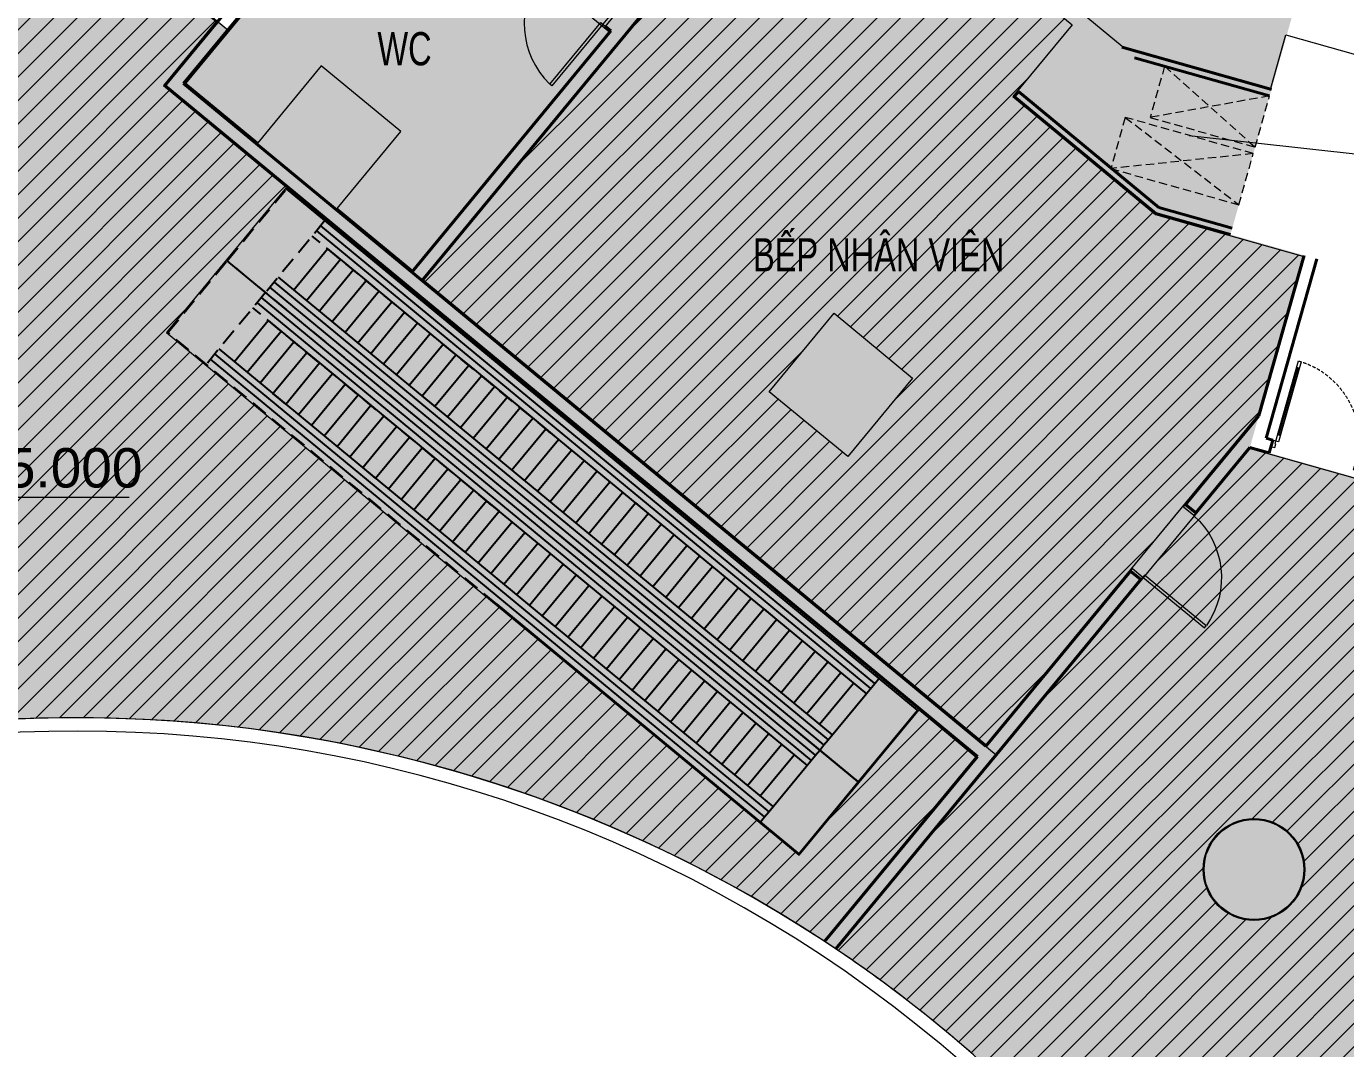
# Model space of a CAD drawing. Header units: millimetres. Extents: x -11451263 to 11578383104, y -507 to 1450429.
# Drawn here: x 11728619 to 11748445, y 1098452 to 1113812 of the extents above; entities that cross this region are included whole.
import ezdxf

# ---------------------------------------------------------------- set-up
doc = ezdxf.new("R2010")
doc.units = ezdxf.units.MM
doc.header["$MEASUREMENT"] = 0
for name, pattern in [('CONTINOUS', [0]), ('DASH2-1', [3, 2, -1]), ('DASHED', [4.5, 3, -1.5]), ('DASHED2', [0.375, 0.25, -0.125]), ('HIDDEN', [0.375, 0.25, -0.125]), ('Xref_ST_MBDV Cot vach 30.7.2022$0$HIDDEN', [0.375, 0.25, -0.125])]:
    doc.linetypes.add(name, pattern=pattern)
doc.layers.get('0').update_dxf_attribs({"linetype": 'CONTINUOUS', "lineweight": 13})
doc.layers.get('Defpoints').update_dxf_attribs({"color": 5, "linetype": 'CONTINUOUS', "lineweight": 13})
doc.layers.add('A-FLOR-STRS', color=1, linetype='CONTINUOUS')
for name, color, linetype, lineweight in [('CUA', 37, 'CONTINUOUS', 13), ('D-building block', 8, 'CONTINUOUS', 13), ('DO DIEN TICH THONG THUY', 141, 'CONTINUOUS', 13), ('KT-Chu viet', 255, 'CONTINUOUS', 20), ('KT-Ghi chu', 26, 'CONTINUOUS', 15), ('KT-Kich thuoc', 159, 'CONTINUOUS', 18), ('KT-Net cat', 1, 'CONTINUOUS', 40), ('KT-Net cua', 87, 'CONTINUOUS', 9), ('KT-Net to mau', 159, 'CONTINUOUS', 18), ('KT-Vat lieu', 250, 'CONTINUOUS', 9), ('SPE-MEP-HVAC', 140, 'CONTINUOUS', 0)]:
    doc.layers.add(name, color=color, linetype=linetype, lineweight=lineweight)
doc.styles.add('font unicode ccu', font='arial.ttf')
doc.styles.add('Xref_ST_MBDV Cot vach 30.7.2022$0$Arial', font='arial.ttf', dxfattribs={"width": 0.7})
pattern_1 = [(45, (0, 0), (-176.7766952966369, 176.7766952966369), [])]

# ---------------------------------------------------------------- blocks, each defined once
blk = doc.blocks.new('weqewqeqweq-Copy001')
at = {"layer": 'A-FLOR-STRS', "color": 8, "linetype": 'DASHED2', "ltscale": 1000}
for p, q in [((-97098.49985945225, 15690.32709905319), (-96535.27376111783, 16972.1209522374)), ((-92718.22909866646, 14093.3001444554), (-96977.81529849768, 15964.98185824417))]:
    blk.add_line(p, q, dxfattribs=at)
at = {"layer": 'A-FLOR-STRS', "color": 8}
blk.add_line((-86524.29163056985, 11043.97150221374), (-97785.13675742969, 15992.0385014452), dxfattribs=at)
at = {"layer": 'A-FLOR-STRS', "color": 8, "linetype": 'DASHED2', "ltscale": 1000}
blk.add_lwpolyline([(-91352.5408911854, 14694.7188810613), (-97221.942139633, 17273.76071100682), (-97785.13675742969, 15992.0385014452)], dxfattribs=at)
at = {"layer": 'A-FLOR-STRS', "color": 8}
for points in [[(-86647.73391075246, 12627.40511416458), (-86687.9620977398, 12535.85352776758), (-96575.53342864002, 16880.49772221703)], [(-86768.4184717089, 12352.75035497546), (-96655.98980261177, 16697.39454942111)], [(-96615.761615627, 16788.94613581656), (-86728.19028472155, 12444.30194137339)], [(-96381.33504341707, 16576.70998846881), (-96703.16053930276, 15844.29729729102), (-96016.52364132532, 15542.585894899)], [(-96152.45607742459, 16476.13952100512), (-96474.28157331028, 15743.72682982825)], [(-95923.57711143211, 16375.56905353956), (-96245.4026073178, 15643.15636236176)], [(-95465.81917944342, 16174.42811861311), (-95694.69814544149, 16274.99858607587), (-96016.52364132532, 15542.585894899), (-95787.64467533097, 15442.01542743717)], [(-95465.81917944342, 16174.42811861311), (-95787.64467533097, 15442.01542743717), (-94414.37087937575, 14838.59262264593)], [(-95236.9402134528, 16073.85765114848), (-95558.76570933477, 15341.44495997254)], [(-97018.04348548158, 15873.4302718466), (-87130.47215458192, 11528.78607739881)], [(-95008.06124746033, 15973.28718368385), (-95329.88674334415, 15240.87449250792)], [(-94779.18228146751, 15872.71671621574), (-95101.0077773532, 15140.30402503794)], [(-86728.19028472155, 12444.30194137339), (-87170.7003415674, 11437.23449100181), (-97058.27167246697, 15781.87868544976)], [(-94550.30331547503, 15772.14624875205), (-94872.12881136072, 15039.73355757518)], [(-94321.42434948255, 15671.57578128649), (-94643.24984536823, 14939.16309010869)], [(-93863.66641749386, 15470.43484636003), (-94092.54538349193, 15571.0053138228), (-94414.37087937575, 14838.59262264593), (-94185.49191338141, 14738.0221551841)], [(-93863.66641749386, 15470.43484636003), (-94185.49191338141, 14738.0221551841), (-92812.21811742328, 14134.5993503995)], [(-93634.78745150325, 15369.86437889541), (-93956.6129473852, 14637.45168771947)], [(-93405.90848551076, 15269.29391143078), (-93727.73398139459, 14536.88122025485)], [(-93177.02951951504, 15168.72344396932), (-93498.85501540072, 14436.31075279152)], [(-92948.15055352256, 15068.15297650562), (-93269.97604940824, 14335.74028532875)], [(-92719.27158753008, 14967.58250904006), (-93041.09708341576, 14235.16981786226)], [(-92261.51365554139, 14766.44157411361), (-92490.39262153946, 14867.01204157637), (-92812.21811742328, 14134.5993503995), (-92583.33915142894, 14034.02888293767)], [(-92261.51365554139, 14766.44157411361), (-92583.33915142894, 14034.02888293767)], [(-91352.5408911854, 14694.7188810613), (-85961.09701277316, 12325.69371177349), (-86524.29163056985, 11043.97150221374)], [(-92032.63468955077, 14665.87110664898), (-92354.46018543273, 13933.45841547304)], [(-91803.7557235583, 14565.30063918436), (-92125.58121944212, 13832.88794800842)], [(-91574.87675756402, 14464.73017171957), (-91896.70225344971, 13732.31748054177)], [(-91345.99779157154, 14364.15970425587), (-91667.82328745723, 13631.747013079)], [(-92718.22909866646, 14093.30014445446), (-87090.24396759458, 11620.33766379859)], [(-91117.11882557906, 14263.58923679031), (-91438.94432146475, 13531.17654561251)], [(-90659.36089359038, 14062.44830186386), (-90888.23985958844, 14163.01876932662), (-91210.06535547227, 13430.60607814975), (-90981.18638947792, 13330.03561068792)], [(-90659.36089359038, 14062.44830186386), (-90981.18638947792, 13330.03561068792)], [(-90430.48192759976, 13961.87783439923), (-90752.30742348172, 13229.46514322329)], [(-90201.60296160728, 13861.3073669346), (-90523.4284574911, 13128.89467575867)], [(-89972.72399561293, 13760.73689946998), (-90294.54949149676, 13028.32420829404), (-90065.67052550428, 12927.75374083221)], [(-89743.84502962045, 13660.16643200722), (-90065.67052550428, 12927.75374083221)], [(-89514.96606362611, 13559.59596454259), (-89836.7915595118, 12827.18327336572)], [(-89057.20813163742, 13358.45502961613), (-89286.08709763363, 13459.02549707796), (-89607.91259351932, 12726.6128059011)], [(-89057.20813163742, 13358.45502961613), (-89379.03362752683, 12626.04233843647)], [(-88828.3291656468, 13257.88456215058), (-89150.15466153063, 12525.47187097277)], [(-88599.45019965433, 13157.31409468688), (-88921.27569554001, 12424.90140351001), (-88692.39672954567, 12324.33093604818)], [(-88370.57123365998, 13056.74362722412), (-88692.39672954567, 12324.33093604818)], [(-88141.6922676675, 12956.17315975949), (-88463.51776355132, 12223.76046858169)], [(-87912.81330167502, 12855.60269229393), (-88234.63879755884, 12123.19000111893)], [(-87683.93433568254, 12755.03222483117), (-88005.7598315645, 12022.61953365523)], [(-87455.05536969006, 12654.46175736748), (-87776.88086557202, 11922.04906619061)], [(-87226.17640369758, 12553.89128990192), (-87548.00189957954, 11821.47859872598)], [(-86687.9620977398, 12535.85352776758), (-86728.19028472155, 12444.30194137339)], [(-86997.29743770324, 12453.32082243823), (-87319.12293358892, 11720.90813126136)], [(-87170.7003415674, 11437.23449100181), (-87210.92852855101, 11345.68290460669)]]:
    blk.add_lwpolyline(points, dxfattribs=at)
at = {"layer": 'D-building block', "linetype": 'CONTINOUS', "ltscale": 10000}
blk.add_line((-86524.29163056985, 11043.97150221467), (-85961.06553223729, 12325.76535540074), dxfattribs=at)
blk = doc.blocks.new('1.2 clear door')
for points in [[(50, 200), (50, 1400), (90, 1400), (90, 200)], [(0, 0), (50, 0), (50, 200), (0, 200)], [(1250, 0), (1300, 0), (1300, 200), (1250, 200)]]:
    blk.add_lwpolyline(points, close=True)
at = {"color": 8}
blk.add_arc((-2.64150943396206, 150.0000000000001), 1253.725465295016, 2.483854765330646, 85.3943218541409, dxfattribs=at)
blk = doc.blocks.new('CAODOSAN')
at = {"layer": 'KT-Ghi chu'}
h = blk.add_hatch(color=256, dxfattribs=at)
edge = h.paths.add_edge_path()
edge.add_ellipse((285.6850406127051, -3.80445271730423e-07), major_axis=(129.8634625370013, 129.863462537001), ratio=0.9999999999999901, start_angle=44.99999988144378, end_angle=134.9999998813966)
edge.add_line((102.0303713493049, -2.328306436538696e-10), (285.6850409932055, -2.328519599359424e-10))
edge.add_line((285.6850409926847, -1.164153218269348e-10), (285.6850409926847, 183.6546703089462))
h = blk.add_hatch(color=256, dxfattribs=at)
edge = h.paths.add_edge_path()
edge.add_ellipse((285.6850409926847, 0), major_axis=(129.863461730703, 129.8634617307027), ratio=0.9999999999999736, start_angle=225.0000000000234, end_angle=314.9999999999766)
edge.add_line((469.3397091152146, -2.328306436538696e-10), (285.6850409916853, -2.328093273717968e-10))
edge.add_line((285.6850409926847, -1.164153218269348e-10), (285.6850409926847, -183.6546695489942))
for p, q in [((285.6850409917533, 285.6850424496224), (285.6850409917533, -285.6850416895468)), ((1406.966578990221, -2.328306436538696e-10), (0, -2.328306436538696e-10))]:
    blk.add_line(p, q, dxfattribs=at)
blk.add_circle((285.6850409926847, 0), 183.654668427603, dxfattribs=at)
at = {"style": 'font unicode ccu'}
for tag, p in [('FL', (493.4913500687107, 59.38122478988953)), ('SL', (489.7535818396136, -291.5645780350314))]:
    blk.add_attdef(tag, p, '', height=230, dxfattribs=at)
blk = doc.blocks.new('*U485')
blk.add_line((77.19912520220262, 94.55313357057315), (1087.639625854122, 380.0526853444563))
for points in [[(-463.3032809614002, 1271.947353118753), (-446.9890208557501, 1214.207895923476), (-389.2495636600015, 1230.522156029259), (-391.9686070109433, 1240.145398895139), (-353.4756355474256, 1251.021572298906), (-367.070852302134, 1299.137786628303)], [(-13.59521675470849, 48.11621432939727), (1189.3101412148, 387.9966331221142), (1178.433967811033, 426.489604585632), (-24.47139015847529, 86.60918579291506)], [(82.63721190408603, 75.30664783881423), (71.76103850031924, 113.7996193023321), (1082.201539152239, 399.2991710762152), (1093.077712556006, 360.8061996126974)], [(-96.23242865926628, -27.19043350955029), (-112.5466887649164, 30.54902368572645), (-54.807231569168, 46.86328379150991), (-52.08818821822629, 37.24004092563045), (-13.59521675470849, 48.11621432939727), (0, 0)]]:
    blk.add_lwpolyline(points, close=True)
at = {"linetype": 'Xref_ST_MBDV Cot vach 30.7.2022$0$HIDDEN', "ltscale": 200}
blk.add_arc((-13.59521675470849, 48.11621432939727), 1249.999999724186, 15.7776173608178, 105.7776173608172, dxfattribs=at)
blk = doc.blocks.new('*U438')
at = {"linetype": 'HIDDEN', "ltscale": 500}
for p, q in [((1707.098456839519, 1313.702728419232), (0, 0)), ((-217.5390847184221, 769.8550166231763), (1924.637541557941, 543.8477117960553))]:
    blk.add_line(p, q, dxfattribs=at)
blk.add_lwpolyline([(-217.5390847184221, 769.8550166231763), (1707.098456839519, 1313.702728419232), (1924.637541557941, 543.8477117960553), (0, 0)], close=True, dxfattribs=at)
blk = doc.blocks.new('*U439')
at = {"linetype": 'HIDDEN', "ltscale": 500}
for p, q in [((1360.66369935909, 1215.810140295942), (0, 0)), ((-217.5390847184221, 769.8550166231763), (1578.202784077512, 445.9551236727653))]:
    blk.add_line(p, q, dxfattribs=at)
blk.add_lwpolyline([(-217.5390847184221, 769.8550166231763), (1360.66369935909, 1215.810140295942), (1578.202784077512, 445.9551236727653), (0, 0)], close=True, dxfattribs=at)
blk = doc.blocks.new('WWW')
at = {"layer": 'Defpoints', "linetype": 'DASH2-1', "lineweight": 13, "ltscale": 1000, "flags": 128}
blk.add_lwpolyline([(11429816.83619249, 1022160.11654377), (11450185.49670112, 1019986.391927242), (11488615.66733754, 1021167.255579472), (11491469.21243858, 1024811.360972404), (11462655.78743005, 1159053.890039921), (11457975.31629252, 1176930.890178204), (11455625.97722399, 1177744.852323532), (11446686.1578691, 1170981.351434231), (11423166.61122441, 1153069.948107719), (11399484.09766066, 1135982.713739872, 0.6848770391193201), (11429816.83619249, 1022160.116543293)], format="xyb", dxfattribs=at)
blk = doc.blocks.new('qwqew')
at = {"true_color": 0xd0c825}
h = blk.add_hatch(color=52, dxfattribs=at)
h.dxf.hatch_style = 1
edge = h.paths.add_edge_path()
edge.add_line((11754824.44096715, 1150608.537234754), (11748262.24065712, 1152443.419444206))
edge.add_line((11748262.24065712, 1152443.419444206), (11744473.92058991, 1138923.652580003))
edge.add_arc((11739942.25087932, 1140193.453714522), 4706.211351722549, 292.0391921799625, 344.3468082005247, ccw=False)
edge.add_line((11741708.21306103, 1135831.137488036), (11742588.10747162, 1133917.83607372))
edge.add_line((11742588.10747162, 1133917.83607372), (11740641.73283608, 1131560.98679473))
edge.add_line((11740641.73283608, 1131560.98679473), (11737137.01735616, 1127340.607201794))
edge.add_line((11737137.01735616, 1127340.607201794), (11735269.85981914, 1125103.133256411))
edge.add_line((11735269.85981914, 1125103.133256411), (11731823.13613427, 1127949.567103228))
edge.add_line((11731823.13613427, 1127949.567103228), (11730422.60956221, 1126252.944783929))
edge.add_line((11730422.60956221, 1126252.944783929), (11730537.78850277, 1126157.585260574))
edge.add_line((11730537.78850277, 1126157.585260574), (11728659.44350937, 1123883.112498133))
edge.add_line((11728659.44350937, 1123883.112498133), (11731049.98709855, 1121908.911858659))
edge.add_line((11731049.98709855, 1121908.911858659), (11732928.33209408, 1124183.384598063))
edge.add_line((11732928.33209408, 1124183.384598063), (11737284.53172645, 1120585.870537581))
edge.add_line((11737284.53172645, 1120585.870537581), (11730980.65288184, 1112952.560551313))
edge.add_line((11730980.65288184, 1112952.560551313), (11743192.89088181, 1102867.23612338))
edge.add_line((11743192.89088181, 1102867.23612338), (11740786.99276582, 1099946.53613447))
edge.add_arc((11729359.48772317, 1082941.164063726), 20488.30277900846, 48.7831196824074, 56.099142940307274, ccw=False)
edge.add_arc((11750761.5382352, 1106171.094027988), 11116.07653132432, 224.6942919557259, 260.4133036884078)
edge.add_arc((11754747.38884966, 1116683.500595952), 22252.46459493041, 254.792624126489, 293.0602409574473)
edge.add_line((11763463.65105891, 1096209.151921374), (11764345.17930843, 1099326.971632954))
edge.add_line((11764345.17930843, 1099326.971632954), (11767672.30927449, 1111100.567349968))
edge.add_line((11767672.30927449, 1111100.567349968), (11760690.45350251, 1113073.801176889))
edge.add_line((11760690.45350251, 1113073.801176889), (11762362.78052048, 1118992.047479972))
edge.add_line((11762362.78052048, 1118992.047479972), (11760630.60809547, 1119481.509840253))
edge.add_line((11760630.60809547, 1119481.509840253), (11756483.7060209, 1104806.216791376))
edge.add_line((11756483.7060209, 1104806.216791376), (11747005.76160751, 1107484.210210999))
edge.add_line((11747005.76160751, 1107484.210210999), (11747821.56569691, 1110371.309633459))
edge.add_line((11747821.56569691, 1110371.309633459), (11746714.03478217, 1110684.266301848))
edge.add_line((11746714.03478217, 1110684.266301848), (11748372.77030042, 1116554.410802641))
edge.add_line((11748372.77030042, 1116554.410802641), (11749134.15709588, 1119248.903361073))
edge.add_line((11749134.15709588, 1119248.903361073), (11745669.8082142, 1120227.829754281))
edge.add_line((11745669.8082142, 1120227.829754281), (11746581.08155347, 1123452.761380661))
edge.add_line((11746581.08155347, 1123452.761380661), (11762363.10955196, 1118993.211898973))
edge.add_line((11762363.10955196, 1118993.211898973), (11768907.16449726, 1117142.791221529))
edge.add_line((11768907.16449726, 1117142.791221529), (11768104.13104371, 1114301.540489865))
edge.add_line((11768104.13104371, 1114301.540489865), (11769354.52862385, 1113948.213796508))
edge.add_line((11769354.52862385, 1113948.213796508), (11769354.64536905, 1113947.994515767))
edge.add_line((11769354.64536905, 1113947.994515767), (11773974.4086602, 1112638.07565482))
edge.add_line((11773974.4086602, 1112638.07565482), (11780901.09754366, 1137046.34405069))
edge.add_line((11780901.09754366, 1137046.34405069), (11776252.73549095, 1138359.838590096))
edge.add_line((11776252.73549095, 1138359.838590096), (11771480.47191651, 1121471.143337305))
edge.add_line((11771480.47191651, 1121471.143337305), (11748509.83913586, 1127978.73667648))
edge.add_line((11748509.83913586, 1127978.73667648), (11754824.44096715, 1150608.537234754))
at = {"true_color": 0xf28888}
h = blk.add_hatch(color=11, dxfattribs=at)
h.dxf.hatch_style = 1
edge = h.paths.add_edge_path()
edge.add_line((11709416.36965244, 1125630.204117676), (11718437.71246153, 1118180.040469704))
edge.add_line((11718437.71246153, 1118180.040469704), (11711532.76988891, 1109818.901444005))
edge.add_line((11711532.76988891, 1109818.901444005), (11716698.84648433, 1105552.560208775))
edge.add_arc((11718879.3409285, 1108192.902528665), 3424.319434174421, 230.4488188654744, 313.3308253490931)
edge.add_line((11721229.14247636, 1105702.039972651), (11723334.76226444, 1108248.46547566))
edge.add_line((11723334.76226444, 1108248.46547566), (11715547.09418097, 1114679.814210057))
edge.add_line((11715547.09418097, 1114679.814210057), (11717391.02731868, 1116912.61790919))
edge.add_line((11717391.02731868, 1116912.61790919), (11725178.69540219, 1110481.269174889))
edge.add_line((11725178.69540219, 1110481.269174889), (11729410.01502696, 1115604.935911321))
edge.add_line((11729410.01502696, 1115604.935911321), (11731646.07402797, 1113758.313010239))
edge.add_line((11731646.07402797, 1113758.313010239), (11730980.65288184, 1112952.560551313))
edge.add_line((11730980.65288184, 1112952.560551313), (11743192.89053976, 1102867.235709202))
edge.add_line((11743192.89053976, 1102867.235709202), (11740786.99276582, 1099946.53613447))
edge.add_arc((11729383.000357, 1082979.235540944), 20443.58902667041, 56.09432501465491, 82.86363710060752)
edge.add_arc((11729378.85761985, 1082967.207244986), 20456.03896763841, 82.85630889445281, 105.7562025125557)
edge.add_arc((11729390.97883729, 1082937.148036419), 20488.26047800965, 105.7659997091737, 128.7006284003964)
edge.add_line((11716580.66906399, 1098926.669008818), (11708221.55922822, 1105809.381667306))
edge.add_line((11708221.55922822, 1105809.381667306), (11704655.67903761, 1101491.499053436))
edge.add_line((11704655.67903761, 1101491.499053436), (11707123.06418488, 1099453.839746834))
edge.add_line((11707123.06418488, 1099453.839746834), (11708523.95190729, 1101150.1633413))
edge.add_line((11708523.95190729, 1101150.1633413), (11714409.39730299, 1096289.741531067))
edge.add_line((11714409.39730299, 1096289.741531067), (11710620.51244919, 1091701.81155538))
edge.add_line((11710620.51244919, 1091701.81155538), (11708633.63982516, 1089295.923590614))
edge.add_arc((11699755.66866924, 1100457.502906041), 14261.8100064403, 285.19086033009967, 308.49889983194896, ccw=False)
edge.add_line((11703492.76545499, 1086694.024701977), (11694893.1114064, 1083426.703496323))
edge.add_arc((11693525.36924363, 1087270.061820032), 4079.475680557991, 184.6430576494976, 289.5892010980258, ccw=False)
edge.add_arc((11750891.82945314, 1085010.483131694), 61462.83760013332, 171.7570062291728, 178.201157439273, ccw=False)
edge.add_arc((11751843.70361014, 1084920.722251588), 62417.76521523286, 165.1780987561517, 171.8007352288228, ccw=False)
edge.add_arc((11731475.80658329, 1090756.566918403), 41236.95278259877, 159.1670131588039, 165.7772880981642, ccw=False)
edge.add_arc((11698954.20778262, 1102556.837314274), 6666.565456522165, 146.3726536059457, 154.5436051967811, ccw=False)
edge.add_line((11693403.24525211, 1106248.708109809), (11698595.37000318, 1112527.019418396))
edge.add_line((11698595.37000318, 1112527.019418396), (11699658.74738557, 1113814.654520252))
edge.add_arc((11700275.67406916, 1113305.247445783), 800.0588106111295, 50.45520462317478, 140.4529210301786, ccw=False)
edge.add_line((11700785.05655486, 1113922.194431917), (11702043.86389984, 1112882.62406898))
edge.add_arc((11702455.26327204, 1113509.811685185), 750.0758290780936, 236.7374056829914, 318.6125135516955)
edge.add_line((11703018.01177623, 1113013.900533476), (11708634.78823828, 1119815.209841933))
edge.add_arc((11707149.10292875, 1120557.367083916), 1660.740259880873, 333.4560992003741, 379.3502193772169)
edge.add_arc((11712540.25923385, 1122829.739741858), 4194.086725934117, 142.315960562821, 204.2426584519977, ccw=False)
edge.add_line((11709221.08478456, 1125393.612679394), (11709416.42983408, 1125630.154417413))
edge.add_line((11709416.42983408, 1125630.154417413), (11709416.36965244, 1125630.204117676))
blk.add_lwpolyline([(11725178.69540219, 1110481.269174889), (11729410.01502696, 1115604.935911321), (11731646.07402797, 1113758.313010239), (11730980.65288184, 1112952.560551313), (11743192.89053976, 1102867.235709202), (11740786.99276582, 1099946.53613447, 0.11733725441976), (11731922.73272221, 1103264.454095461, 0.1002534992047127), (11723824.12992021, 1102654.627858879, 0.100406585177211)], format="xyb")

msp = doc.modelspace()

# ---------------------------------------------------------------- hatches: boundary and pattern name
at = {"layer": 'DO DIEN TICH THONG THUY'}
h = msp.add_hatch(dxfattribs=at)
h.set_pattern_fill('ANSI31', color=256, scale=2000)
h.set_pattern_definition(pattern_1)
h.paths.add_polyline_path([(11739782.65055552, 1108322.531718573), (11740756.90425509, 1109502.247671204), (11741936.62020772, 1108527.99397164), (11740962.36650815, 1107348.278019012)], flags=16)
h.paths.add_polyline_path([(11745585.59871607, 1110987.542819622), (11747803.05209416, 1110360.953699371), (11747127.09819394, 1107968.778739344), (11743036.66531548, 1103015.706903038), (11734575.63962002, 1110003.139478839), (11740414.78562069, 1117073.805215325), (11744335.69240837, 1113835.773248986), (11743444.06154846, 1112756.10471877)])
h = msp.add_hatch(dxfattribs=at)
h.set_pattern_fill('ANSI31', color=256, scale=2000)
h.set_pattern_definition(pattern_1)
edge = h.paths.add_edge_path()
edge.add_line((11714709.20315808, 1102805.639180894), (11716855.08981137, 1105404.07596805))
edge.add_line((11716855.08981137, 1105404.07596805), (11717857.44567605, 1104576.292863032))
edge.add_line((11717857.44567605, 1104576.292863032), (11719417.52513641, 1106465.38046536))
edge.add_line((11719417.52513641, 1106465.38046536), (11720882.53178609, 1105255.522962305))
edge.add_line((11720882.53178609, 1105255.522962305), (11723336.77660267, 1108227.348129441))
edge.add_line((11723336.77660267, 1108227.348129441), (11725033.14687765, 1106826.422681957))
edge.add_line((11725033.14687765, 1106826.422681957), (11726835.19724358, 1109008.512157391))
edge.add_line((11726835.19724358, 1109008.512157391), (11725138.82760401, 1110409.437080118))
edge.add_line((11725138.82760401, 1110409.437080118), (11729412.02938224, 1115583.81853809))
edge.add_line((11729412.02938224, 1115583.81853809), (11731470.74549197, 1113883.652167988))
edge.add_line((11731470.74549197, 1113883.652167988), (11730677.9708071, 1112923.688458649))
edge.add_line((11730677.9708071, 1112923.688458649), (11732528.52814717, 1111395.428689735))
edge.add_line((11732528.52814717, 1111395.428689735), (11730723.69392285, 1109209.969588234))
edge.add_line((11730723.69392285, 1109209.969588234), (11740230.81639848, 1101358.630706197))
edge.add_line((11740230.81639848, 1101358.630706197), (11742035.65076155, 1103544.09006187))
edge.add_line((11742035.65076155, 1103544.09006187), (11742890.20880688, 1102838.363910364))
edge.add_line((11742890.20880688, 1102838.363910364), (11740603.23192811, 1100069.082246269))
edge.add_arc((11729377.46943863, 1082961.623678204), 20461.74191334252, 56.72746991367384, 128.6996618619034)
edge.add_line((11716584.00981452, 1098930.664756942), (11716365.75384367, 1099110.908732064))
edge.add_line((11716365.75384367, 1099110.908732064), (11717508.11897389, 1100494.189425937))
edge.add_line((11717508.11897389, 1100494.189425937), (11714709.20315808, 1102805.639180894))
h = msp.add_hatch(dxfattribs=at)
h.set_pattern_fill('ANSI31', color=256, scale=2000)
h.set_pattern_definition(pattern_1)
edge = h.paths.add_edge_path(flags=16)
edge.add_arc((11747068.01230758, 1101143.503710115), 765.0000000016465, 0, 360)
h.paths.add_polyline_path([(11753484.04850114, 1099761.764757538), (11754956.39622753, 1099345.721283128), (11754540.35275312, 1097873.373556741), (11753068.00502674, 1098289.417031149)], flags=16)
edge = h.paths.add_edge_path()
edge.add_arc((11754747.38884977, 1116683.50059513), 22252.46459410515, 272.01639112352115, 292.99861842162386, ccw=False)
edge.add_arc((11754747.38884965, 1116683.500595731), 22252.46459471001, 266.68001115152464, 272.01639112376864, ccw=False)
edge.add_arc((11754747.38884968, 1116683.500596086), 22252.46459506619, 254.79262412651468, 266.6800111514866, ccw=False)
edge.add_arc((11750761.5382352, 1106171.094027993), 11116.07653132934, 234.6577551525923, 260.41330368842176, ccw=False)
edge.add_arc((11749280.34124086, 1104426.00741235), 8838.01303081038, 223.4055961032298, 235.9464510050602, ccw=False)
edge.add_arc((11729475.70185238, 1083097.988117354), 20293.76792123676, 48.73818818409474, 56.09523844973172)
edge.add_line((11740795.85143657, 1099941.124103048), (11745377.7449195, 1105489.30158001))
edge.add_line((11745377.7449195, 1105489.30158001), (11747011.09743302, 1107467.114827135))
edge.add_line((11747011.09743302, 1107467.114827135), (11756493.93499258, 1104787.252058763))
edge.add_line((11756493.93499258, 1104787.252058763), (11758968.49644283, 1113545.677890267))
edge.add_line((11758968.49644283, 1113545.677890267), (11767461.54389512, 1111145.346363225))
edge.add_line((11767461.54389512, 1111145.346363225), (11766141.23164547, 1106472.8569277))
edge.add_line((11766141.23164547, 1106472.8569277), (11764889.99243079, 1106826.421442973))
edge.add_line((11764889.99243079, 1106826.421442973), (11764473.94915142, 1105354.074406802))
edge.add_line((11764473.94915142, 1105354.074406802), (11765724.87694016, 1105000.533298471))
edge.add_line((11765724.87694016, 1105000.533298471), (11764549.98402422, 1100843.432008923))
edge.add_line((11764549.98402422, 1100843.432008923), (11763299.2335846, 1101196.858410302))
edge.add_line((11763299.2335846, 1101196.858410302), (11762883.18747601, 1099724.501361736))
edge.add_line((11762883.18747601, 1099724.501361736), (11764133.8701168, 1099371.104073558))
edge.add_line((11764133.8701168, 1099371.104073558), (11763252.67577018, 1096253.190853576))
edge.add_line((11763252.67577018, 1096253.190853576), (11763441.62552921, 1096199.789284098))
at = {"layer": 'KT-Vat lieu'}
h = msp.add_hatch(dxfattribs=at)
h.set_pattern_fill('ANSI31', color=256)
h.set_pattern_definition([(45, (0, 0), (-0.08838834764831845, 0.08838834764831845), [])])
edge = h.paths.add_edge_path(flags=17)
edge.add_arc((11747068.01230758, 1101143.503710115), 765.0000000016465, 0, 360)
edge = h.paths.add_edge_path()
edge.add_line((11745377.7449195, 1105489.30158001), (11740795.85143657, 1099941.124103048))
edge.add_arc((11729475.70185238, 1083097.988117354), 20293.76792123678, 48.738188184094724, 56.09523844973182, ccw=False)
edge.add_arc((11749280.34124086, 1104426.00741235), 8838.01303081041, 223.4055961032298, 235.9464510050601)
edge.add_arc((11750761.5382352, 1106171.094027993), 11116.0765313294, 234.6577551525923, 260.4133036884218)
edge.add_arc((11754747.38884968, 1116683.500596086), 22252.46459506645, 254.7926241265147, 266.6800111514866)
edge.add_arc((11754747.38884965, 1116683.500595731), 22252.46459470991, 266.6800111515246, 272.0163911237686)
edge.add_arc((11754747.38884977, 1116683.50059513), 22252.46459410508, 272.0163911235211, 292.9986184216239)

# ---------------------------------------------------------------- linework, layer by layer
at = {"layer": 'Defpoints', "elevation": 1.322407885821455e-05}
msp.add_lwpolyline([(11746095.69969022, 1112173.523406754), (11790392.89535381, 1107279.018958002), (11821182.70026109, 1107279.018958002)], dxfattribs=at)
at = {"layer": 'DO DIEN TICH THONG THUY'}
for p, q in [((11746039.76509858, 1106628.579464235), (11746028.19925625, 1106638.130971515)), ((11746193.97597293, 1106501.226328343), (11746205.54217189, 1106491.674526538)), ((11745211.9582423, 1105626.194888434), (11745200.39239998, 1105635.746395713)), ((11745366.17907718, 1105498.853087292), (11745377.7449195, 1105489.30158001))]:
    msp.add_line(p, q, dxfattribs=at)
msp.add_lwpolyline([(11742605.67035575, 1133915.546365414), (11735441.35964655, 1125240.340563437), (11738834.00855255, 1122438.561557442), (11736987.38338798, 1120202.4998156), (11745086.98341936, 1113513.301714293), (11747319.58620386, 1112882.432067523), (11747546.64260707, 1113685.968190253), (11757939.6848952, 1110749.189404592), (11758747.30009185, 1113607.280916509), (11744414.88902937, 1117661.06173256), (11741041.26465406, 1120447.129554715), (11744113.15836851, 1124166.857922789), (11746585.45996816, 1123468.256279274), (11760649.06902866, 1119491.69034024), (11759031.03895104, 1113765.599324157), (11760734.07445775, 1113284.096343087), (11762352.42878063, 1119010.574006635), (11768924.0032904, 1117147.225352877), (11768290.12342056, 1114906.304703166), (11769541.13547644, 1114552.804376494), (11769373.47496896, 1113959.819842611), (11773964.47979884, 1112658.055349855), (11779283.34885216, 1131416.404996924)], dxfattribs=at)
for points in [[(11745585.59871607, 1110987.542819622), (11747803.05209416, 1110360.953699371), (11747127.09819394, 1107968.778739344), (11743036.66531548, 1103015.706903038), (11734575.63962002, 1110003.139478839), (11740414.78562069, 1117073.805215325), (11744335.69240837, 1113835.773248986), (11743444.06154846, 1112756.10471877)], [(11733976.81564021, 1116541.328974667), (11737388.74067642, 1113723.633076079), (11734427.77366482, 1110138.221845723), (11733290.46577015, 1111077.453449851), (11734245.61645601, 1112234.037717151), (11733050.47937994, 1113221.026759089), (11732095.32869065, 1112064.442502716), (11731015.84881471, 1112955.918201376)], [(11739782.65055552, 1108322.531718573), (11740756.90425509, 1109502.247671204), (11741936.62020772, 1108527.99397164), (11740962.36650815, 1107348.278019012)]]:
    msp.add_lwpolyline(points, close=True, dxfattribs=at)
at = {"layer": 'DO DIEN TICH THONG THUY', "elevation": 1.205847104723064e-08}
msp.add_lwpolyline([(11714709.20315808, 1102805.639180894), (11716855.08981137, 1105404.07596805), (11717857.44567605, 1104576.292863032), (11719417.52513641, 1106465.38046536), (11720882.53178609, 1105255.522962305), (11723336.77660267, 1108227.348129441), (11725033.14687765, 1106826.422681957), (11726835.19724358, 1109008.512157391), (11725138.82760401, 1110409.437080118), (11729412.02938224, 1115583.81853809), (11731470.74549197, 1113883.652167988), (11730677.9708071, 1112923.688458649), (11732528.52814717, 1111395.428689735), (11730723.69392285, 1109209.969588234), (11740230.81639848, 1101358.630706197), (11742035.65076155, 1103544.09006187), (11742890.20880688, 1102838.363910364), (11740603.23192811, 1100069.082246269, 0.3247855562739318), (11716584.00981452, 1098930.664756942), (11716365.75384367, 1099110.908732064), (11717508.11897389, 1100494.189425937)], format="xyb", close=True, dxfattribs=at)
at = {"layer": 'DO DIEN TICH THONG THUY'}
msp.add_lwpolyline([(11763441.62552921, 1096199.789284098, -0.09180888942717966), (11755530.35071911, 1094444.814680197, -0.0232885590312732), (11753458.69708433, 1094468.382903655, -0.05191507555661731), (11748910.26906531, 1095210.256472815, -0.1128552723051667), (11744331.34133061, 1097103.584710737, -0.05477448280085363), (11742859.45796412, 1098352.891879178, 0.03211221875027948), (11740795.85143657, 1099941.124103048), (11745377.7449195, 1105489.30158001), (11747011.09743302, 1107467.114827135), (11756493.93499258, 1104787.252058763), (11758968.49644283, 1113545.677890267), (11767461.54389512, 1111145.346363225), (11766141.23164547, 1106472.8569277), (11764889.99243079, 1106826.421442973), (11764473.94915142, 1105354.074406802), (11765724.87694016, 1105000.533298471), (11764549.98402422, 1100843.432008923), (11763299.2335846, 1101196.858410302), (11762883.18747601, 1099724.501361736), (11764133.8701168, 1099371.104073558), (11763252.67577018, 1096253.190853576), (11763441.62552921, 1096199.789284098)], format="xyb", close=True, dxfattribs=at)
for radius in [765.0000000016465, 750.0000000016465]:
    msp.add_circle((11747068.01230758, 1101143.503710115), radius, dxfattribs=at)
at = {"layer": 'KT-Net cat'}
for p, q in [((11734566.0657823, 1109991.592088315, 2.69720648883023e-08), (11740424.35948242, 1117085.352634922, 2.69720648883023e-08)), ((11733973.45979076, 1116576.523420528), (11730980.65288184, 1112952.560551313)), ((11734411.85454736, 1110118.945513936, 2.69720648883023e-08), (11737404.65991423, 1113742.90955359, 2.69720648883023e-08)), ((11737404.65991423, 1113742.90955359, 2.69720648883023e-08), (11737320.83647889, 1113812.134093517, 2.69720648883023e-08)), ((11745079.86617322, 1113499.725494303, 1.112746628013163e-08), (11747329.94212807, 1112863.918429699, 2.173500355726519e-08)), ((11745271.14565592, 1113341.75972021, 1.215740856707143e-08), (11747302.74975305, 1112767.686549634, 2.173500355726519e-08)), ((11730699.08816092, 1112925.702790419), (11742911.32617838, 1102840.378271922)), ((11730980.65288184, 1112952.560551313), (11743038.6796089, 1102994.589503027)), ((11743528.85565505, 1112835.224634694, 2.697206872063172e-08), (11743465.17894266, 1112758.119016875, 2.678919391229723e-08)), ((11743528.85565505, 1112835.224634694, 1.068763719981256e-07), (11745640.16351252, 1111091.62738447, -7.114572479641288e-08)), ((11743465.17894266, 1112758.119016875, 2.678919391223625e-08), (11745592.71610217, 1111001.119000065, -7.435880058350927e-08)), ((11746741.22716775, 1110780.498178928, -8.404578743029245e-08), (11745640.16351252, 1111091.62738447, -8.92365340377909e-08)), ((11746714.03478217, 1110684.266301848, -8.404578743115981e-08), (11745592.71610217, 1111001.119000065, -1.890691342615151e-07))]:
    msp.add_line(p, q, dxfattribs=at)
at = {"layer": 'KT-Net cat', "extrusion": (1.21707278864092e-08, -3.444745533047094e-09, 1)}
for p, q in [((11747005.76160751, 1107484.210211), (11747294.45049332, 1107402.637196702)), ((11747252.64805458, 1107622.451410568), (11747348.88003229, 1107595.259381119))]:
    msp.add_line(p, q, dxfattribs=at)
at = {"layer": 'KT-Net cat'}
for points in [[(11737226.07591159, 1120829.173336962), (11730699.08816092, 1112925.702790419)], [(11747821.56569691, 1110371.30963346), (11747140.67446419, 1107961.661642856)], [(11748014.02945109, 1110316.924862352), (11747252.64805458, 1107622.451410569)], [(11747140.67446419, 1107961.661642855), (11746039.76509858, 1106628.579464237), (11746193.97632957, 1106501.226033821), (11747005.76160751, 1107484.210210999)], [(11747348.88003229, 1107595.259381121), (11747294.45049332, 1107402.637196703)], [(11743192.89088181, 1102867.236123379), (11745366.17903187, 1105498.853032425), (11745211.96780089, 1105626.206462841), (11743038.67965082, 1102994.589553794)], [(11740615.84509885, 1100060.798940424), (11742911.32621576, 1102840.378317176)], [(11740783.34027131, 1099949.53092649), (11743192.89088181, 1102867.23612338)]]:
    msp.add_lwpolyline(points, dxfattribs=at)
at = {"layer": 'KT-Net cua', "elevation": 7.594635661319822e-05}
for points in [[(11776385.26643739, 1160607.104490984), (11779300.96979788, 1148565.964836614), (11781270.871813, 1140000.85200219, -0.1335932769556647), (11781131.83788102, 1137880.586661855), (11770731.79899106, 1101202.194340954, -0.2732098182053021), (11748910.26961963, 1095210.256063219, -0.1573448971345889), (11742852.83851501, 1098359.588166526, 0.3634299594161373), (11716583.86336019, 1098930.547425216)], [(11776606.1607258, 1160544.685808221), (11779495.62316794, 1148611.914709714), (11781466.35735597, 1140043.183596392, -0.1334181393597948), (11781322.77523438, 1137820.818349702), (11770910.51499426, 1101099.324317324, -0.2736962313254884), (11748867.2603227, 1095014.691996375, -0.1569564259384982), (11742715.6915448, 1098213.837170099, 0.3630403638588768), (11716725.05433078, 1098787.380446892)]]:
    msp.add_lwpolyline(points, format="xyb", dxfattribs=at)

# ---------------------------------------------------------------- block references
at = {"linetype": 'DASHED', "ltscale": 250, "xscale": -1, "rotation": 116.727919323181}
for p in [(11790790.41854525, 1031226.465785992), (11789898.8947139, 1030146.926820485)]:
    msp.add_blockref('weqewqeqweq-Copy001', p, dxfattribs=at)
at = {"layer": 'CUA', "rotation": 140.4488052131211}
msp.add_blockref('1.2 clear door', (11737448.18831164, 1113966.343278154, 2.69720648883023e-08), dxfattribs=at)
at = {"layer": 'CUA', "xscale": -1}
for name, p, rotation in [('*U485', (11747348.87772407, 1107595.260033347), 270), ('1.2 clear door', (11745211.96780088, 1105626.206462843), 230.4488459837741)]:
    msp.add_blockref(name, p, dxfattribs=dict(at, rotation=rotation))
at = {"layer": 'KT-Chu viet'}
ref = msp.add_blockref('CAODOSAN', (11726544.40392251, 1106730.577810638), dxfattribs=dict(at, xscale=2.571428571428571, yscale=2.571428571428571, zscale=2.571428571428571))
ref.add_attrib('FL', '+5.000', (11727813.38167983, 1106883.272388669), dxfattribs={"layer": '0', "height": 591.4285714285712, "style": 'font unicode ccu'})
at = {"layer": 'KT-Kich thuoc'}
msp.add_blockref('WWW', (314999.9999876227, 1.121917739510536e-05, 1.190182883904904e-08), dxfattribs=at)
at = {"layer": 'KT-Net to mau'}
msp.add_blockref('qwqew', (-0.0001904554665088654, -0.0002009845338761806, -1.626592292229899e-08), dxfattribs=at)
at = {"layer": 'SPE-MEP-HVAC', "linetype": 'HIDDEN', "ltscale": 1000, "xscale": -1}
for name, p in [('*U439', (11747085.21074838, 1111997.8315, -1.331642131689145e-05)), ('*U438', (11746840.47937628, 1111131.744534233, -1.331642131637759e-05))]:
    msp.add_blockref(name, p, dxfattribs=at)

# ---------------------------------------------------------------- texts
at = {"layer": 'KT-Chu viet', "char_height": 500, "width": 6941.173260572988, "attachment_point": 2, "style": 'Xref_ST_MBDV Cot vach 30.7.2022$0$Arial'}
for s, insert in [('{\\fArial|b0|i0|c163|p34;WC}', (11734301.91371867, 1113726.580475882)), ('{\\fArial|b0|i0|c163|p34;BẾP NHÂN VIÊN}', (11741428.04682096, 1110629.548663649))]:
    msp.add_mtext(s, dxfattribs=dict(at, insert=insert))

doc.saveas('drawing.dxf')
